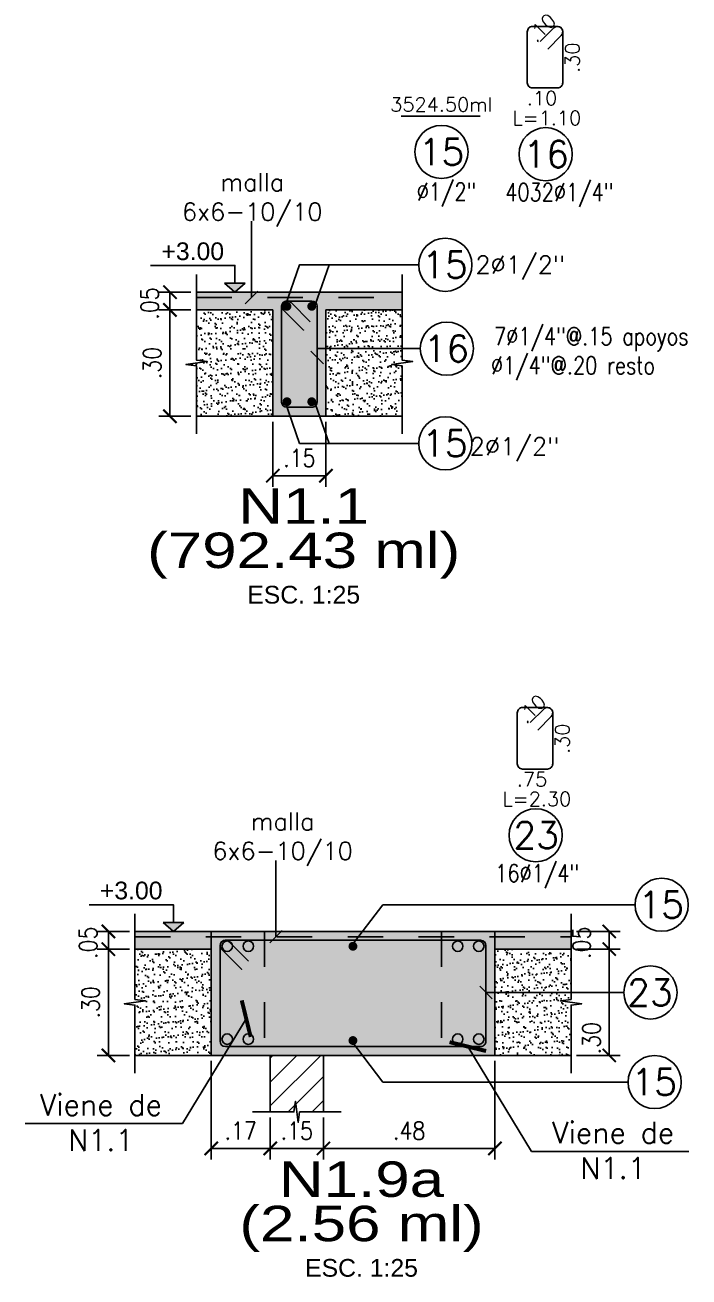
# Model space of a CAD drawing. Header units: millimetres. Extents: x -7.7 to 59, y -25.2 to 13.4.
# Drawn here: x 44.457 to 46.329, y -4.774 to -1.241 of the extents above; entities that cross this region are included whole.
import ezdxf
from ezdxf.enums import TextEntityAlignment as Align

# ---------------------------------------------------------------- set-up
doc = ezdxf.new("R2010")
doc.units = ezdxf.units.MM
doc.header["$LTSCALE"] = 0.05
doc.linetypes.add('DASHDOT2', pattern=[12.7, 6.35, -3.175, 0, -3.175])
doc.linetypes.add('HIDDEN2', pattern=[4.7625, 3.175, -1.5875])
for name, color, linetype in [('ACHURADO', 1, 'Continuous'), ('ACOTADO', 2, 'Continuous'), ('CANT_INVIS', 2, 'HIDDEN2'), ('CONT_CORTE', 4, 'Continuous'), ('TEXTO_REFUERZO', 3, 'Continuous'), ('TITULOS', 1, 'Continuous'), ('TXT_IND', 2, 'Continuous')]:
    doc.layers.add(name, color=color, linetype=linetype)
doc.styles.add('ACOTAMIENTOS', font='romans.shx', dxfattribs={"width": 0.85})
doc.styles.add('ARIAL', font='arial.ttf')
doc.styles.get("Standard").update_dxf_attribs({"font": 'romans.shx'})
doc.dimstyles.new('ACOTA_25', dxfattribs={"dimscale": 0.025, "dimtxt": 2, "dimasz": 1.5, "dimexe": 1.25, "dimexo": 0.625, "dimgap": 1, "dimtad": 1, "dimzin": 4, "dimdsep": 46, "dimtxsty": 'ACOTAMIENTOS', "dimblk1": 'ARCHTICK', "dimblk2": 'ARCHTICK', "dimsah": 1, "dimcen": 1.5, "dimclrd": 1, "dimclre": 1, "dimclrt": 256, "dimadec": 0, "dimazin": 0, "dimtfac": 1, "dimtofl": 0, "dimtmove": 2, "dimatfit": 3, "dimldrblk": 'ARCHTICK', "dimfxl": 0, "dimtolj": 1, "dimtzin": 0, "dimarcsym": 0})
pattern_1 = [(37.5, (0, -1.524376), (-0.000960019, 0.029364794), [0, -0.0231648, 0, -0.025908, 0, -0.024765]), (7.5, (0, -1.524376), (0.026971397, 0.043009506), [0, -0.0124968, 0, -0.0208788, 0, -0.008001]), (327.5, (-0.018745, -1.524376), (0.047459542, 8.6231e-05), [0, -0.00762, 0, -0.027432, 0, -0.035814]), (317.5, (-0.018745, -1.524376), (0.045813387, 0.01337576), [0, -0.00381, 0, -0.0179832, 0, -0.020574])]
pattern_2 = [(37.5, (-14.453454, -5.078045), (-0.000960019, 0.029364794), [0, -0.0231648, 0, -0.025908, 0, -0.024765]), (7.5, (-14.453454, -5.078045), (0.026971397, 0.043009506), [0, -0.0124968, 0, -0.0208788, 0, -0.008001]), (327.5, (-14.4722, -5.078045), (0.047459542, 8.6231e-05), [0, -0.00762, 0, -0.027432, 0, -0.035814]), (317.5, (-14.4722, -5.078045), (0.045813387, 0.01337576), [0, -0.00381, 0, -0.0179832, 0, -0.020574])]

# ---------------------------------------------------------------- blocks, each defined once
blk = doc.blocks.new('_ARCHTICK')
at = {"color": 0, "linetype": 'ByBlock', "const_width": 0.15}
blk.add_lwpolyline([(-0.5, -0.5), (0.5, 0.5)], dxfattribs=at)
blk = doc.blocks.new('*D54')
at = {"layer": 'ACOTADO', "color": 1, "lineweight": -2}
for p, q in [((44.9245, -2.045), (44.8339, -2.045)), ((44.8651, -2.045), (44.8651, -2.345)), ((44.9245, -2.345), (44.8339, -2.345))]:
    blk.add_line(p, q, dxfattribs=at)
at = {"layer": 'DEFPOINTS', "color": 0}
for p in [(44.9402, -2.045), (44.8651, -2.345), (44.9402, -2.345)]:
    blk.add_point(p, dxfattribs=at)
at = {"layer": 'ACOTADO', "color": 1, "lineweight": -2, "xscale": 0.03750000000000001, "yscale": 0.03750000000000001, "zscale": 0.03750000000000001}
for p, rotation in [((44.8651, -2.045), 90), ((44.8651, -2.345), 270)]:
    blk.add_blockref('_ARCHTICK', p, dxfattribs=dict(at, rotation=rotation))
at = {"layer": 'ACOTADO', "insert": (44.8151, -2.195), "char_height": 0.05, "attachment_point": 5, "rotation": 90, "style": 'ACOTAMIENTOS'}
blk.add_mtext('\\A1;.30', dxfattribs=at)
blk = doc.blocks.new('*D55')
at = {"layer": 'ACOTADO', "color": 1, "lineweight": -2}
for p, q in [((44.9245, -1.995), (44.8339, -1.995)), ((44.8651, -2.045), (44.8651, -1.995)), ((44.9245, -2.045), (44.8339, -2.045))]:
    blk.add_line(p, q, dxfattribs=at)
at = {"layer": 'DEFPOINTS', "color": 0}
for p in [(44.8651, -1.995), (44.9402, -1.995), (44.9402, -2.045)]:
    blk.add_point(p, dxfattribs=at)
at = {"layer": 'ACOTADO', "color": 1, "lineweight": -2, "xscale": 0.03750000000000001, "yscale": 0.03750000000000001, "zscale": 0.03750000000000001}
for p, rotation in [((44.8651, -1.995), 90), ((44.8651, -2.045), 270)]:
    blk.add_blockref('_ARCHTICK', p, dxfattribs=dict(at, rotation=rotation))
at = {"layer": 'ACOTADO', "insert": (44.8082, -2.0271), "char_height": 0.05, "attachment_point": 5, "rotation": 90, "style": 'ACOTAMIENTOS'}
blk.add_mtext('\\A1;.05', dxfattribs=at)
blk = doc.blocks.new('COTA25')
at = {"layer": 'TEXTO_REFUERZO', "color": 1}
blk.add_line((0, -0.0625), (0, 0.0625), dxfattribs=at)
at = {"layer": 'TEXTO_REFUERZO'}
blk.add_line((-0.0177, -0.0177), (0.0177, 0.0177), dxfattribs=at)
blk = doc.blocks.new('Titulos')
at = {"layer": 'TITULOS', "color": 1, "style": 'ARIAL', "width": 1.25}
blk.add_attdef('TITULO_1', text='', height=0.2, dxfattribs=at).set_placement((0, 0.25), align=Align.MIDDLE_CENTER)
at = {"layer": 'TITULOS', "style": 'ARIAL', "width": 1.25}
blk.add_attdef('TITULO_2', text='', height=0.2, dxfattribs=at).set_placement((0, 0), align=Align.MIDDLE_CENTER)
at = {"layer": 'TITULOS', "color": 2, "width": 1.25}
for tag, p in [('ESCALA_1', (0, -0.2505)), ('ESCALA_2', (0, -0.4083))]:
    blk.add_attdef(tag, text='', height=0.1, dxfattribs=at).set_placement(p, align=Align.MIDDLE_CENTER)
blk = doc.blocks.new('Nivel-elev')
at = {"layer": 'TXT_IND'}
blk.add_hatch(color=1, dxfattribs=at).paths.add_polyline_path([(-0.0585, 0.0506), (0.0585, 0.0506), (0, 0)])
for p, q in [((0, 0), (-0.0585, 0.0506)), ((-0.0585, 0.0506), (0.0585, 0.0506)), ((0.0585, 0.0506), (0, 0))]:
    blk.add_line(p, q, dxfattribs=at)
blk.add_lwpolyline([(-0.4759, 0.1507), (0, 0.1507), (0, 0.0506)], dxfattribs=at)
blk.add_attdef('+2.85', (-0.4759, 0.1706), '', height=0.0975, dxfattribs=at)
blk = doc.blocks.new('*D272')
at = {"layer": 'ACOTADO', "color": 1, "lineweight": -2}
for p, q in [((45.1552, -2.3606), (45.1552, -2.5442)), ((45.3052, -2.3606), (45.3052, -2.5442)), ((45.1552, -2.513), (45.3052, -2.513))]:
    blk.add_line(p, q, dxfattribs=at)
at = {"layer": 'DEFPOINTS', "color": 0}
for p in [(45.1552, -2.345), (45.3052, -2.345), (45.3052, -2.513)]:
    blk.add_point(p, dxfattribs=at)
at = {"layer": 'ACOTADO', "color": 1, "lineweight": -2, "xscale": 0.03750000000000001, "yscale": 0.03750000000000001, "zscale": 0.03750000000000001, "rotation": 180}
blk.add_blockref('_ARCHTICK', (45.1552, -2.513), dxfattribs=at)
at = {"layer": 'ACOTADO', "color": 1, "lineweight": -2, "xscale": 0.03750000000000001, "yscale": 0.03750000000000001, "zscale": 0.03750000000000001}
blk.add_blockref('_ARCHTICK', (45.3052, -2.513), dxfattribs=at)
at = {"layer": 'ACOTADO', "insert": (45.2302, -2.463), "char_height": 0.05, "attachment_point": 5, "style": 'ACOTAMIENTOS'}
blk.add_mtext('\\A1;.15', dxfattribs=at)
blk = doc.blocks.new('*D367')
at = {"layer": 'ACOTADO', "color": 1, "lineweight": -2}
for p, q in [((44.7509, -3.8488), (44.6602, -3.8488)), ((44.6915, -3.8488), (44.6915, -4.1488)), ((44.7509, -4.1488), (44.6602, -4.1488))]:
    blk.add_line(p, q, dxfattribs=at)
at = {"layer": 'DEFPOINTS', "color": 0}
for p in [(44.7665, -3.8488), (44.6915, -4.1488), (44.7665, -4.1488)]:
    blk.add_point(p, dxfattribs=at)
at = {"layer": 'ACOTADO', "color": 1, "lineweight": -2, "xscale": 0.03750000000000001, "yscale": 0.03750000000000001, "zscale": 0.03750000000000001}
for p, rotation in [((44.6915, -3.8488), 90), ((44.6915, -4.1488), 270)]:
    blk.add_blockref('_ARCHTICK', p, dxfattribs=dict(at, rotation=rotation))
at = {"layer": 'ACOTADO', "insert": (44.6415, -3.9988), "char_height": 0.05, "attachment_point": 5, "rotation": 90, "style": 'ACOTAMIENTOS'}
blk.add_mtext('\\A1;.30', dxfattribs=at)
blk = doc.blocks.new('*D368')
at = {"layer": 'ACOTADO', "color": 1, "lineweight": -2}
for p, q in [((44.7509, -3.7988), (44.6602, -3.7988)), ((44.6915, -3.8488), (44.6915, -3.7988)), ((44.7509, -3.8488), (44.6602, -3.8488))]:
    blk.add_line(p, q, dxfattribs=at)
at = {"layer": 'DEFPOINTS', "color": 0}
for p in [(44.6915, -3.7988), (44.7665, -3.7988), (44.7665, -3.8488)]:
    blk.add_point(p, dxfattribs=at)
at = {"layer": 'ACOTADO', "color": 1, "lineweight": -2, "xscale": 0.03750000000000001, "yscale": 0.03750000000000001, "zscale": 0.03750000000000001}
for p, rotation in [((44.6915, -3.7988), 90), ((44.6915, -3.8488), 270)]:
    blk.add_blockref('_ARCHTICK', p, dxfattribs=dict(at, rotation=rotation))
at = {"layer": 'ACOTADO', "insert": (44.6346, -3.8309), "char_height": 0.05, "attachment_point": 5, "rotation": 90, "style": 'ACOTAMIENTOS'}
blk.add_mtext('\\A1;.05', dxfattribs=at)
blk = doc.blocks.new('*D384')
at = {"layer": 'ACOTADO', "color": 1, "lineweight": -2}
for p, q in [((44.9815, -4.1644), (44.9815, -4.4424)), ((45.148, -4.3237), (45.148, -4.4424)), ((44.9815, -4.4112), (45.148, -4.4112))]:
    blk.add_line(p, q, dxfattribs=at)
at = {"layer": 'DEFPOINTS', "color": 0}
for p in [(44.9815, -4.1488), (45.148, -4.308), (45.148, -4.4112)]:
    blk.add_point(p, dxfattribs=at)
at = {"layer": 'ACOTADO', "color": 1, "lineweight": -2, "xscale": 0.03750000000000001, "yscale": 0.03750000000000001, "zscale": 0.03750000000000001, "rotation": 180}
blk.add_blockref('_ARCHTICK', (44.9815, -4.4112), dxfattribs=at)
at = {"layer": 'ACOTADO', "color": 1, "lineweight": -2, "xscale": 0.03750000000000001, "yscale": 0.03750000000000001, "zscale": 0.03750000000000001}
blk.add_blockref('_ARCHTICK', (45.148, -4.4112), dxfattribs=at)
at = {"layer": 'ACOTADO', "insert": (45.0648, -4.3612), "char_height": 0.05, "attachment_point": 5, "style": 'ACOTAMIENTOS'}
blk.add_mtext('\\A1;.17', dxfattribs=at)
blk = doc.blocks.new('*D369')
at = {"layer": 'ACOTADO', "color": 1, "lineweight": -2}
for p, q in [((46.0121, -3.8488), (46.1354, -3.8488)), ((46.1041, -3.8488), (46.1041, -4.1488)), ((46.0121, -4.1488), (46.1354, -4.1488))]:
    blk.add_line(p, q, dxfattribs=at)
at = {"layer": 'DEFPOINTS', "color": 0}
for p in [(45.9965, -3.8488), (45.9965, -4.1488), (46.1041, -4.1488)]:
    blk.add_point(p, dxfattribs=at)
at = {"layer": 'ACOTADO', "color": 1, "lineweight": -2, "xscale": 0.03750000000000001, "yscale": 0.03750000000000001, "zscale": 0.03750000000000001}
for p, rotation in [((46.1041, -3.8488), 90), ((46.1041, -4.1488), 270)]:
    blk.add_blockref('_ARCHTICK', p, dxfattribs=dict(at, rotation=rotation))
at = {"layer": 'ACOTADO', "insert": (46.0541, -4.1001), "char_height": 0.05, "attachment_point": 5, "rotation": 90, "style": 'ACOTAMIENTOS'}
blk.add_mtext('\\A1;.30', dxfattribs=at)
blk = doc.blocks.new('*D370')
at = {"layer": 'ACOTADO', "color": 1, "lineweight": -2}
for p, q in [((46.0121, -3.7988), (46.1354, -3.7988)), ((46.1041, -3.8488), (46.1041, -3.7988)), ((46.0121, -3.8488), (46.1354, -3.8488))]:
    blk.add_line(p, q, dxfattribs=at)
at = {"layer": 'DEFPOINTS', "color": 0}
for p in [(45.9965, -3.7988), (46.1041, -3.7988), (45.9965, -3.8488)]:
    blk.add_point(p, dxfattribs=at)
at = {"layer": 'ACOTADO', "color": 1, "lineweight": -2, "xscale": 0.03750000000000001, "yscale": 0.03750000000000001, "zscale": 0.03750000000000001}
for p, rotation in [((46.1041, -3.7988), 90), ((46.1041, -3.8488), 270)]:
    blk.add_blockref('_ARCHTICK', p, dxfattribs=dict(at, rotation=rotation))
at = {"layer": 'ACOTADO', "insert": (46.0261, -3.8309), "char_height": 0.05, "attachment_point": 5, "rotation": 90, "style": 'ACOTAMIENTOS'}
blk.add_mtext('\\A1;.05', dxfattribs=at)
blk = doc.blocks.new('*D375')
at = {"layer": 'ACOTADO', "color": 1, "lineweight": -2}
for p, q in [((45.148, -4.3237), (45.148, -4.4424)), ((45.298, -4.3237), (45.298, -4.4424)), ((45.148, -4.4112), (45.298, -4.4112))]:
    blk.add_line(p, q, dxfattribs=at)
at = {"layer": 'DEFPOINTS', "color": 0}
for p in [(45.148, -4.308), (45.298, -4.308), (45.298, -4.4112)]:
    blk.add_point(p, dxfattribs=at)
at = {"layer": 'ACOTADO', "color": 1, "lineweight": -2, "xscale": 0.03750000000000001, "yscale": 0.03750000000000001, "zscale": 0.03750000000000001, "rotation": 180}
blk.add_blockref('_ARCHTICK', (45.148, -4.4112), dxfattribs=at)
at = {"layer": 'ACOTADO', "color": 1, "lineweight": -2, "xscale": 0.03750000000000001, "yscale": 0.03750000000000001, "zscale": 0.03750000000000001}
blk.add_blockref('_ARCHTICK', (45.298, -4.4112), dxfattribs=at)
at = {"layer": 'ACOTADO', "insert": (45.223, -4.3612), "char_height": 0.05, "attachment_point": 5, "style": 'ACOTAMIENTOS'}
blk.add_mtext('\\A1;.15', dxfattribs=at)
blk = doc.blocks.new('*D376')
at = {"layer": 'ACOTADO', "color": 1, "lineweight": -2}
for p, q in [((45.7815, -4.1644), (45.7815, -4.4424)), ((45.298, -4.3237), (45.298, -4.4424)), ((45.298, -4.4112), (45.7815, -4.4112))]:
    blk.add_line(p, q, dxfattribs=at)
at = {"layer": 'DEFPOINTS', "color": 0}
for p in [(45.7815, -4.1488), (45.298, -4.308), (45.7815, -4.4112)]:
    blk.add_point(p, dxfattribs=at)
at = {"layer": 'ACOTADO', "color": 1, "lineweight": -2, "xscale": 0.03750000000000001, "yscale": 0.03750000000000001, "zscale": 0.03750000000000001, "rotation": 180}
blk.add_blockref('_ARCHTICK', (45.298, -4.4112), dxfattribs=at)
at = {"layer": 'ACOTADO', "color": 1, "lineweight": -2, "xscale": 0.03750000000000001, "yscale": 0.03750000000000001, "zscale": 0.03750000000000001}
blk.add_blockref('_ARCHTICK', (45.7815, -4.4112), dxfattribs=at)
at = {"layer": 'ACOTADO', "insert": (45.5398, -4.3612), "char_height": 0.05, "attachment_point": 5, "style": 'ACOTAMIENTOS'}
blk.add_mtext('\\A1;.48', dxfattribs=at)

msp = doc.modelspace()

# ---------------------------------------------------------------- hatches: boundary and pattern name
at = {"layer": 'ACHURADO'}
h = msp.add_hatch(color=254, dxfattribs=at)
h.dxf.hatch_style = 1
h.paths.add_polyline_path([(45.3052, -2.045), (45.5202, -2.045), (45.5202, -1.995), (44.9402, -1.995), (44.9402, -2.045), (45.1552, -2.045), (45.1552, -2.345), (45.3052, -2.345)])
h = msp.add_hatch(dxfattribs=at)
h.set_pattern_fill('AR-SAND', color=1, scale=0.0006, angle=360, style=0)
h.set_pattern_definition(pattern_1)
h.paths.add_polyline_path([(45.1552, -2.045), (44.9402, -2.045), (44.9402, -2.187), (44.9702, -2.191), (44.9102, -2.199), (44.9402, -2.203), (44.9402, -2.345), (45.1552, -2.345)])
h = msp.add_hatch(dxfattribs=at)
h.set_pattern_fill('AR-SAND', color=1, scale=0.0006, angle=360, style=0)
h.set_pattern_definition(pattern_1)
h.paths.add_polyline_path([(45.5202, -2.203), (45.4902, -2.199), (45.5502, -2.191), (45.5202, -2.187), (45.5202, -2.045), (45.3052, -2.045), (45.3052, -2.345), (45.5202, -2.345)])
h = msp.add_hatch(color=254, dxfattribs=at)
h.dxf.hatch_style = 1
h.paths.add_polyline_path([(45.7815, -3.8488), (45.9965, -3.8488), (45.9965, -3.7988), (44.7665, -3.7988), (44.7665, -3.8488), (44.9815, -3.8488), (44.9815, -4.1488), (45.7815, -4.1488)])
h = msp.add_hatch(dxfattribs=at)
h.set_pattern_fill('AR-SAND', color=1, scale=0.0006, angle=360, style=0)
h.set_pattern_definition(pattern_2)
h.paths.add_polyline_path([(44.9815, -3.8488), (44.7665, -3.8488), (44.7665, -3.9908), (44.7965, -3.9948), (44.7365, -4.0028), (44.7665, -4.0068), (44.7665, -4.1488), (44.9815, -4.1488)])
h = msp.add_hatch(dxfattribs=at)
h.set_pattern_fill('AR-SAND', color=1, scale=0.0006, angle=360, style=0)
h.set_pattern_definition(pattern_2)
h.paths.add_polyline_path([(45.9965, -3.8488), (45.7815, -3.8488), (45.7815, -4.1488), (45.9965, -4.1488), (45.9965, -4.0068), (46.0265, -4.0028), (45.9665, -3.9948), (45.9965, -3.9908)])
h = msp.add_hatch(dxfattribs=at)
h.set_pattern_fill('ANSI31', color=256, scale=0.015, style=0)
h.set_pattern_definition([(45, (-5.71655, -3.564204), (-0.03367596, 0.03367596), [])])
h.paths.add_polyline_path([(45.298, -4.308), (45.231, -4.308), (45.227, -4.338), (45.219, -4.278), (45.215, -4.308), (45.148, -4.308), (45.148, -4.1488), (45.298, -4.1488)])

# ---------------------------------------------------------------- linework, layer by layer
for p, q in [((44.9402, -2.345), (45.1552, -2.345)), ((45.5202, -2.345), (45.3052, -2.345)), ((44.7665, -4.1488), (44.9815, -4.1488)), ((45.9965, -4.1488), (45.7815, -4.1488))]:
    msp.add_line(p, q, dxfattribs=at)
at = {"layer": 'ACOTADO'}
for centre in [(45.0268, -3.8406), (45.0862, -3.8406), (45.6768, -3.8406), (45.7362, -3.8406), (45.0268, -4.1028), (45.0862, -4.1028), (45.6768, -4.1028), (45.7362, -4.1028)]:
    msp.add_circle(centre, 0.0148, dxfattribs=at)
at = {"layer": 'CANT_INVIS', "ltscale": 0.25}
for p, q in [((44.9815, -3.7988), (44.9815, -4.1488)), ((45.1315, -3.7988), (45.1315, -4.1488)), ((45.6315, -3.7988), (45.6315, -4.1488)), ((45.7815, -3.7988), (45.7815, -4.1488))]:
    msp.add_line(p, q, dxfattribs=at)
at = {"layer": 'CONT_CORTE'}
for p, q in [((44.9402, -1.995), (45.5202, -1.995)), ((45.1552, -2.345), (45.3052, -2.345)), ((44.7665, -3.7988), (45.9965, -3.7988)), ((45.7815, -3.8488), (45.9965, -3.8488)), ((44.9815, -4.1488), (45.7815, -4.1488)), ((45.148, -4.308), (45.148, -4.1488)), ((45.298, -4.308), (45.298, -4.1488))]:
    msp.add_line(p, q, dxfattribs=at)
at = {"layer": 'CONT_CORTE', "color": 1}
for points in [[(44.9402, -1.945), (44.9402, -2.187), (44.9702, -2.191), (44.9102, -2.199), (44.9402, -2.203), (44.9402, -2.395)], [(45.5202, -1.945), (45.5202, -2.187), (45.5502, -2.191), (45.4902, -2.199), (45.5202, -2.203), (45.5202, -2.395)], [(44.7665, -3.7488), (44.7665, -3.9908), (44.7965, -3.9948), (44.7365, -4.0028), (44.7665, -4.0068), (44.7665, -4.1988)], [(45.9965, -3.7488), (45.9965, -3.9908), (45.9665, -3.9948), (46.0265, -4.0028), (45.9965, -4.0068), (45.9965, -4.1988)], [(45.348, -4.308), (45.231, -4.308), (45.227, -4.338), (45.219, -4.278), (45.215, -4.308), (45.098, -4.308)]]:
    msp.add_lwpolyline(points, dxfattribs=at)
at = {"layer": 'CONT_CORTE'}
for points in [[(44.9402, -2.045), (45.1552, -2.045), (45.1552, -2.345)], [(45.3052, -2.345), (45.3052, -2.045), (45.5202, -2.045)], [(44.7665, -3.8488), (44.9815, -3.8488), (44.9815, -4.1488)], [(45.7815, -4.1488), (45.7815, -3.8488), (45.7815, -3.8488)]]:
    msp.add_lwpolyline(points, dxfattribs=at)
at = {"layer": 'TEXTO_REFUERZO', "color": 5}
for p, q in [((45.5175, -1.4985), (45.7397, -1.4985)), ((45.1802, -2.035), (45.1802, -2.305)), ((45.2652, -2.02), (45.1952, -2.02)), ((45.2802, -2.3046), (45.2802, -2.035)), ((45.1952, -2.32), (45.2652, -2.32)), ((45.0065, -3.8388), (45.0065, -4.1088)), ((45.7415, -3.8238), (45.0215, -3.8238)), ((45.7565, -4.1083), (45.7565, -3.8388)), ((45.0215, -4.1238), (45.7415, -4.1238))]:
    msp.add_line(p, q, dxfattribs=at)
at = {"layer": 'TEXTO_REFUERZO', "color": 1, "ltscale": 0.2}
for p, q in [((45.0952, -1.795), (45.0952, -2.01)), ((45.1642, -3.5988), (45.1642, -3.8138))]:
    msp.add_line(p, q, dxfattribs=at)
at = {"layer": 'TEXTO_REFUERZO'}
for p, q in [((45.0776, -2.0277), (45.1129, -1.9923)), ((45.1465, -3.8314), (45.1819, -3.7961))]:
    msp.add_line(p, q, dxfattribs=at)
at = {"layer": 'TEXTO_REFUERZO', "color": 5}
for points in [[(45.9306, -1.3089), (45.9686, -1.2708, 0.668179), (45.958, -1.2452), (45.888, -1.2452, 0.414214), (45.873, -1.2602), (45.873, -1.4039, 0.414214), (45.888, -1.4189), (45.958, -1.4189, 0.414214), (45.973, -1.4039), (45.973, -1.2602, 0.668179), (45.9474, -1.2496), (45.9094, -1.2877)], [(45.9024, -3.2307), (45.9404, -3.1926, 0.668179), (45.9298, -3.167), (45.8598, -3.167, 0.414214), (45.8448, -3.182), (45.8448, -3.3256, 0.414214), (45.8598, -3.3406), (45.9298, -3.3406, 0.414214), (45.9448, -3.3256), (45.9448, -3.182, 0.668179), (45.9192, -3.1714), (45.8812, -3.2095)]]:
    msp.add_lwpolyline(points, format="xyb", dxfattribs=at)
at = {"layer": 'TEXTO_REFUERZO', "color": 1}
for points in [[(45.1902, -2.035), (45.2308, -1.9178), (45.5668, -1.9178)], [(45.2745, -2.0305), (45.3147, -1.9178)], [(45.2802, -2.1544), (45.5713, -2.1544)], [(45.1902, -2.3046), (45.2308, -2.4217), (45.5668, -2.4217)], [(45.2745, -2.309), (45.3147, -2.4217)], [(45.3762, -3.8408), (45.4658, -3.7236), (46.177, -3.7236)], [(45.7565, -3.9712), (46.1453, -3.9712)], [(45.3762, -4.1068), (45.4658, -4.2239), (46.1572, -4.2239)]]:
    msp.add_lwpolyline(points, dxfattribs=at)
at = {"layer": 'TEXTO_REFUERZO', "linetype": 'DASHDOT2', "ltscale": 0.25}
for points in [[(44.9402, -2.01), (45.5202, -2.01)], [(44.7665, -3.8138), (45.9965, -3.8138)]]:
    msp.add_lwpolyline(points, dxfattribs=at)
at = {"layer": 'TEXTO_REFUERZO', "color": 5}
for points in [[(45.2611, -2.0788), (45.2067, -2.0244, 1), (45.1855, -2.0456), (45.2421, -2.1022), (45.1855, -2.0456, -1), (45.2067, -2.0244)], [(45.0865, -3.8826), (45.0321, -3.8282, 1), (45.0109, -3.8494), (45.0675, -3.9059), (45.0109, -3.8494, -1), (45.0321, -3.8282)]]:
    msp.add_lwpolyline(points, format="xyb", close=True, dxfattribs=at)
at = {"layer": 'TEXTO_REFUERZO', "color": 1, "const_width": 0.0125}
for points in [[(45.1889, -2.035, -1), (45.2014, -2.035, -1)], [(45.2714, -2.035, 1), (45.2589, -2.035, 1)], [(45.1889, -2.3042, -1), (45.2014, -2.3042, -1)], [(45.2714, -2.3042, 1), (45.2589, -2.3042, 1)], [(45.375, -3.8408, -1), (45.3875, -3.8408, -1)], [(45.375, -4.1068, 1), (45.3875, -4.1068, 1)]]:
    msp.add_lwpolyline(points, format="xyb", close=True, dxfattribs=at)
at = {"layer": 'TEXTO_REFUERZO', "color": 3}
for centre in [(45.6309, -1.5994), (45.9249, -1.6057), (45.6418, -1.9178), (45.6463, -2.1544), (45.6418, -2.4217), (45.8967, -3.5275), (46.252, -3.7236), (46.2203, -3.9712), (46.2322, -4.2239)]:
    msp.add_circle(centre, 0.075, dxfattribs=at)
at = {"layer": 'TEXTO_REFUERZO', "color": 5}
for centre, start, end in [((45.1952, -2.035), 90, 180), ((45.2652, -2.035), 360, 90), ((45.1952, -2.305), 180, 270), ((45.2651, -2.305), 270.0156, 1.5919), ((45.0215, -3.8388), 90, 180), ((45.7415, -3.8388), 360, 90), ((45.0215, -4.1088), 180, 270), ((45.7415, -4.1088), 270.0156, 1.5919)]:
    msp.add_arc(centre, 0.015, start, end, dxfattribs=at)

# ---------------------------------------------------------------- block references
at = {"layer": 'TEXTO_REFUERZO', "color": 5, "xscale": -1}
for p in [(45.2802, -2.1794), (45.7565, -3.9712)]:
    msp.add_blockref('COTA25', p, dxfattribs=at)
at = {"layer": 'TITULOS'}
ref = msp.add_blockref('Titulos', (45.2424, -2.7235), dxfattribs=dict(at, xscale=0.5, yscale=0.5, zscale=0.5))
ref.add_attrib('TITULO_1', 'N1.1', dxfattribs={"color": 1, "height": 0.1, "style": 'ARIAL', "width": 1.25}).set_placement((45.2424, -2.5985), align=Align.MIDDLE_CENTER)
ref.add_attrib('TITULO_2', '(792.43 ml)', dxfattribs={"height": 0.1, "style": 'ARIAL', "width": 1.25}).set_placement((45.2424, -2.7235), align=Align.MIDDLE_CENTER)
ref.add_attrib('ESCALA_1', 'ESC. 1:25', dxfattribs={"color": 2, "height": 0.05, "style": 'ARIAL'}).set_placement((45.2424, -2.8487), align=Align.MIDDLE_CENTER)
ref = msp.add_blockref('Titulos', (45.4055, -4.623), dxfattribs=dict(at, xscale=0.5, yscale=0.5, zscale=0.5))
ref.add_attrib('TITULO_1', 'N1.9a', dxfattribs={"color": 1, "height": 0.1, "style": 'ARIAL', "width": 1.25}).set_placement((45.4055, -4.498), align=Align.MIDDLE_CENTER)
ref.add_attrib('TITULO_2', '(2.56 ml)', dxfattribs={"height": 0.1, "style": 'ARIAL', "width": 1.25}).set_placement((45.4055, -4.623), align=Align.MIDDLE_CENTER)
ref.add_attrib('ESCALA_1', 'ESC. 1:25', dxfattribs={"color": 2, "height": 0.05, "style": 'ARIAL'}).set_placement((45.4055, -4.7482), align=Align.MIDDLE_CENTER)
at = {"layer": 'TXT_IND'}
ref = msp.add_blockref('Nivel-elev', (45.0485, -1.995), dxfattribs=dict(at, xscale=0.5, yscale=0.5, zscale=0.5))
ref.add_attrib('+2.85', '+3.00', dxfattribs={"height": 0.05, "style": 'ARIAL'}).set_placement((44.9295, -1.9196), align=Align.BOTTOM_CENTER)
ref = msp.add_blockref('Nivel-elev', (44.8749, -3.7988), dxfattribs=dict(at, xscale=0.5, yscale=0.5, zscale=0.5))
ref.add_attrib('+2.85', '+3.00', dxfattribs={"height": 0.05, "style": 'ARIAL'}).set_placement((44.7559, -3.7234), align=Align.BOTTOM_CENTER)

# ---------------------------------------------------------------- texts
at = {"layer": 'TEXTO_REFUERZO', "color": 2}
for s, rotation, p in [('.10', 45, (45.914, -1.2489)), ('.30', 90, (46.0002, -1.3335)), ('.10', 45, (45.8858, -3.1707)), ('.30', 90, (45.972, -3.2553))]:
    msp.add_text(s, height=0.04, rotation=rotation, dxfattribs=at).set_placement(p, align=Align.MIDDLE_CENTER)
for s, p in [('3524.50ml', (45.6304, -1.4656)), ('.10', (45.9147, -1.4477)), ('L=1.10', (45.9283, -1.5035)), ('.75', (45.8865, -3.3695)), ('L=2.30', (45.9001, -3.4252))]:
    msp.add_text(s, height=0.04, dxfattribs=at).set_placement(p, align=Align.MIDDLE_CENTER)
at = {"layer": 'TEXTO_REFUERZO', "color": 3}
for s, p in [('15', (45.6309, -1.5994)), ('16', (45.9264, -1.6057)), ('15', (45.6403, -1.9178)), ('16', (45.6448, -2.1544)), ('15', (45.6403, -2.4217)), ('23', (45.8982, -3.5275)), ('15', (46.2505, -3.7236)), ('23', (46.2188, -3.9712)), ('15', (46.2307, -4.2239))]:
    msp.add_text(s, height=0.075, dxfattribs=at).set_placement(p, align=Align.MIDDLE_CENTER)
at = {"layer": 'TEXTO_REFUERZO', "color": 2, "width": 0.8}
for s, p in [('%%C1/2"', (45.5613, -1.7113)), ('4032%%C1/4"', (45.8109, -1.7129)), ('16%%C1/4"', (45.7827, -3.6347))]:
    msp.add_text(s, height=0.05, dxfattribs=at).set_placement(p, align=Align.MIDDLE_LEFT)
at = {"layer": 'TEXTO_REFUERZO', "color": 2}
for p in [(45.7268, -1.9178), (45.7107, -2.4303)]:
    msp.add_text('2%%C1/2"', height=0.05, dxfattribs=at).set_placement(p, align=Align.MIDDLE_LEFT)
at = {"layer": 'TEXTO_REFUERZO', "color": 2, "width": 0.8}
for s, p in [('7%%C1/4"@.15 apoyos', (46.3278, -2.1195)), ('%%C1/4"@.20 resto', (46.2334, -2.2016))]:
    msp.add_text(s, height=0.05, dxfattribs=at).set_placement(p, align=Align.MIDDLE_RIGHT)
at = {"layer": 'TEXTO_REFUERZO', "color": 2, "char_height": 0.05, "attachment_point": 8}
for insert, width in [((45.0974, -1.8097), 0.26075), ((45.183, -3.6134), 0.77905)]:
    msp.add_mtext('malla\\P6x6-10/10', dxfattribs=dict(at, insert=insert, width=width))
at = {"layer": 'TXT_IND', "color": 4, "char_height": 0.06, "attachment_point": 8}
for insert in [(44.6704, -4.4179), (46.1151, -4.4966)]:
    msp.add_mtext('Viene de\\PN1.1', dxfattribs=dict(at, insert=insert))

# ---------------------------------------------------------------- dimensions: what is measured, and where the dimension line sits
at = {"layer": 'ACOTADO'}
for base, p1, p2, picture, middle in [((44.8651, -1.995), (44.9402, -2.045), (44.9402, -1.995), '*D55', (44.8082, -2.0271)), ((44.6915, -3.7988), (44.7665, -3.8488), (44.7665, -3.7988), '*D368', (44.6346, -3.8309)), ((46.1041, -3.7988), (45.9965, -3.8488), (45.9965, -3.7988), '*D370', (46.0261, -3.8309)), ((46.1041, -4.1488), (45.9965, -3.8488), (45.9965, -4.1488), '*D369', (46.0541, -4.1001))]:
    dim = msp.add_linear_dim(base=base, p1=p1, p2=p2, angle=90, dimstyle='ACOTA_25', dxfattribs=at)
    dim.commit()
    dim.dimension.update_dxf_attribs({"geometry": picture, "text_midpoint": middle, "dimtype": 160})
for base, p1, p2, picture, middle in [((44.8651, -2.345), (44.9402, -2.045), (44.9402, -2.345), '*D54', (44.8151, -2.195)), ((44.6915, -4.1488), (44.7665, -3.8488), (44.7665, -4.1488), '*D367', (44.6415, -3.9988))]:
    dim = msp.add_linear_dim(base=base, p1=p1, p2=p2, angle=90, dimstyle='ACOTA_25', dxfattribs=at)
    dim.commit()
    dim.dimension.update_dxf_attribs({"geometry": picture, "text_midpoint": middle})
for base, p1, p2, picture, middle in [((45.3052, -2.513), (45.1552, -2.345), (45.3052, -2.345), '*D272', (45.2302, -2.463)), ((45.148, -4.4112), (44.9815, -4.1488), (45.148, -4.308), '*D384', (45.0648, -4.3612)), ((45.7815, -4.4112), (45.298, -4.308), (45.7815, -4.1488), '*D376', (45.5398, -4.3612)), ((45.298, -4.4112), (45.148, -4.308), (45.298, -4.308), '*D375', (45.223, -4.3612))]:
    dim = msp.add_linear_dim(base=base, p1=p1, p2=p2, dimstyle='ACOTA_25', dxfattribs=at)
    dim.commit()
    dim.dimension.update_dxf_attribs({"geometry": picture, "text_midpoint": middle})

# ---------------------------------------------------------------- leaders
at = {"layer": 'TXT_IND'}
for points in [[(45.0803, -4.0451), (44.9005, -4.3408), (44.4566, -4.3408)], [(45.7052, -4.1238), (45.885, -4.4195), (46.3289, -4.4195)]]:
    msp.add_leader(points, dimstyle='ACOTA_25', override={"dimasz": 3, "dimgap": 1, "dimtad": 0}, dxfattribs=at)

doc.saveas('drawing.dxf')
